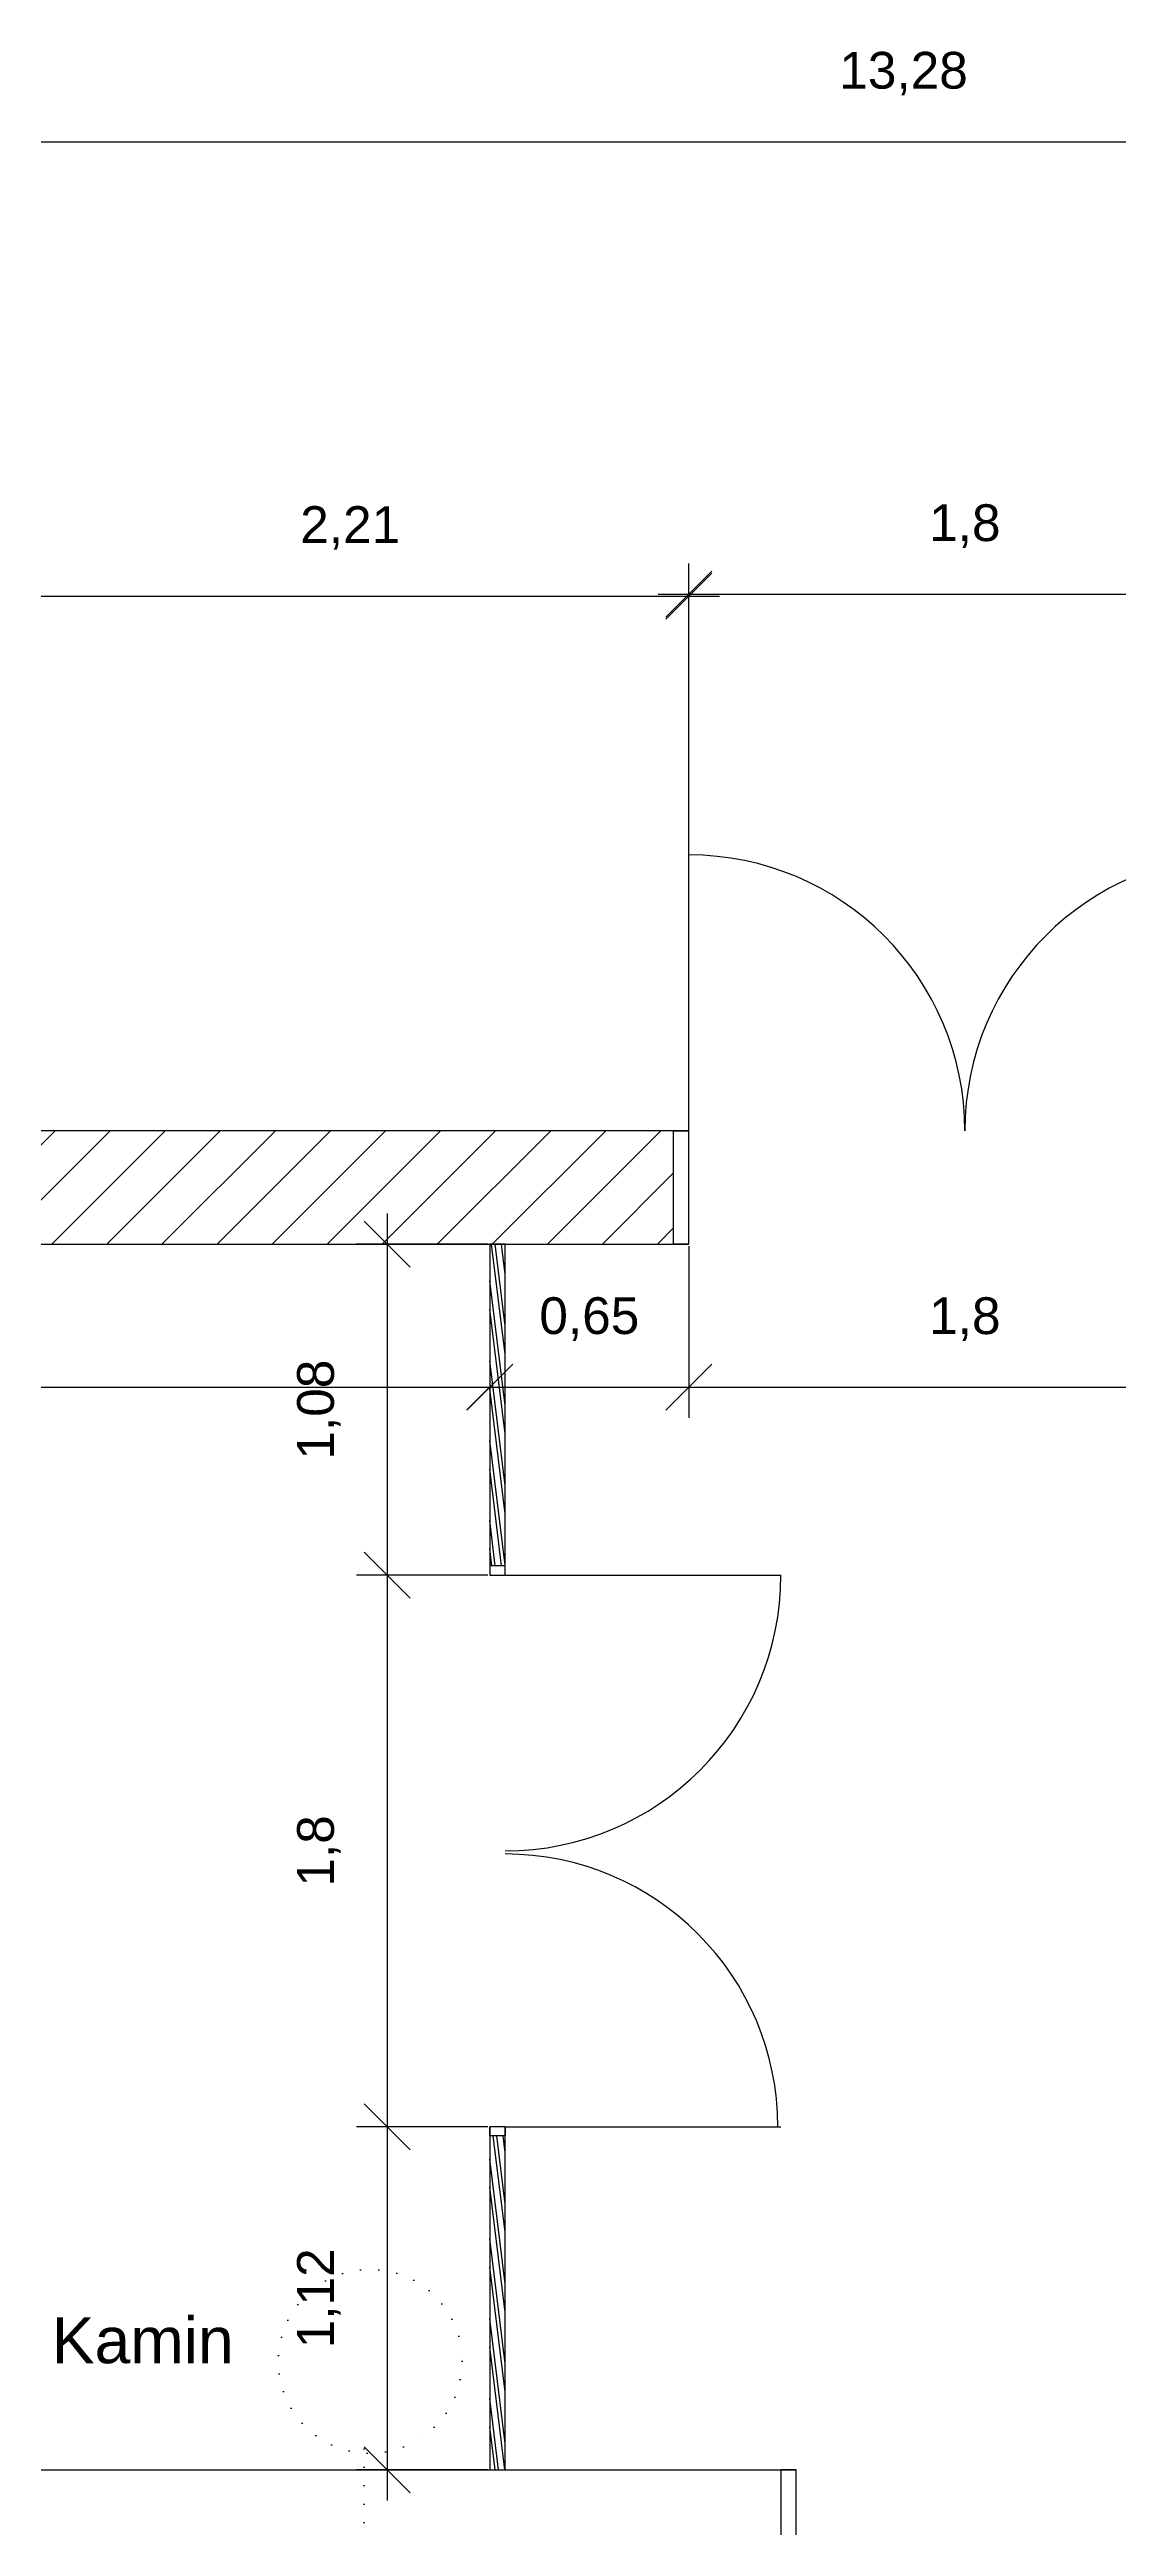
# Model space of a CAD drawing. Header units: millimetres. Extents: x -6247 to 53319, y -9113 to 41204.
# Drawn here: x 10792 to 14276, y 22959 to 31042 of the extents above; entities that cross this region are included whole.
import ezdxf

# ---------------------------------------------------------------- set-up
doc = ezdxf.new("R2010")
doc.units = ezdxf.units.MM
doc.linetypes.add('ACAD_ISO07W100', pattern=[3, 0, -3])
doc.styles.get("Standard").update_dxf_attribs({"font": 'Arial.ttf', "height": 120})
doc.dimstyles.new('ISO-25', dxfattribs={"dimscale": 10, "dimtxt": 2.5, "dimasz": 15, "dimexe": 10, "dimexo": 0.625, "dimgap": 15, "dimtad": 1, "dimlfac": 0.001, "dimtxsty": 'Standard', "dimblk": 'OBLIQUE', "dimblk1": 'OBLIQUE', "dimblk2": 'OBLIQUE', "dimcen": 20, "dimdle": 10, "dimadec": 0, "dimazin": 0, "dimtfac": 1, "dimtmove": 0, "dimatfit": 3, "dimldrblk": 'OPEN90', "dimfxl": 1, "dimarcsym": 0})

# ---------------------------------------------------------------- blocks, each defined once
blk = doc.blocks.new('_Oblique')
at = {"color": 0, "linetype": 'ByBlock', "lineweight": -2}
blk.add_line((-0.5, -0.5), (0.5, 0.5), dxfattribs=at)
blk = doc.blocks.new('*D23')
at = {"color": 0, "lineweight": -2, "transparency": 16777216}
for p, q in [((10668.2, 27520.2), (10668.2, 29358.8)), ((12878.2, 27520.2), (12878.2, 29358.8)), ((10568.2, 29258.8), (12978.2, 29258.8))]:
    blk.add_line(p, q, dxfattribs=at)
at = {"layer": 'Defpoints', "color": 0, "transparency": 16777216}
for p in [(12878.2, 29258.8), (10668.2, 27513.9), (12878.2, 27513.9)]:
    blk.add_point(p, dxfattribs=at)
at = {"color": 0, "lineweight": -2, "transparency": 16777216, "xscale": 150, "yscale": 150, "zscale": 150, "rotation": 180}
blk.add_blockref('_Oblique', (10668.2, 29258.8), dxfattribs=at)
at = {"color": 0, "lineweight": -2, "transparency": 16777216, "xscale": 150, "yscale": 150, "zscale": 150}
blk.add_blockref('_Oblique', (12878.2, 29258.8), dxfattribs=at)
at = {"color": 0, "transparency": 16777216, "insert": (11773.2, 29481), "char_height": 120, "attachment_point": 5}
blk.add_mtext('2,21', dxfattribs=at)
blk = doc.blocks.new('_Open90')
at = {"color": 0, "linetype": 'ByBlock', "lineweight": -2}
for p, q in [((0, 0), (-1, 0)), ((-0.5, 0.5), (0, 0)), ((0, 0), (-0.5, -0.5))]:
    blk.add_line(p, q, dxfattribs=at)
blk = doc.blocks.new('*D24')
at = {"color": 0, "lineweight": -2, "transparency": 16777216}
for p, q in [((12878.2, 27520.2), (12878.2, 29364.9)), ((14678.2, 27520.2), (14678.2, 29364.9)), ((12778.2, 29264.9), (14778.2, 29264.9))]:
    blk.add_line(p, q, dxfattribs=at)
at = {"layer": 'Defpoints', "color": 0, "transparency": 16777216}
for p in [(14678.2, 29264.9), (12878.2, 27513.9), (14678.2, 27513.9)]:
    blk.add_point(p, dxfattribs=at)
at = {"color": 0, "lineweight": -2, "transparency": 16777216, "xscale": 150, "yscale": 150, "zscale": 150, "rotation": 180}
blk.add_blockref('_Oblique', (12878.2, 29264.9), dxfattribs=at)
at = {"color": 0, "lineweight": -2, "transparency": 16777216, "xscale": 150, "yscale": 150, "zscale": 150}
blk.add_blockref('_Oblique', (14678.2, 29264.9), dxfattribs=at)
at = {"color": 0, "transparency": 16777216, "insert": (13778.2, 29487.1), "char_height": 120, "attachment_point": 5}
blk.add_mtext('1,8', dxfattribs=at)
blk = doc.blocks.new('*D42')
at = {"color": 0, "lineweight": -2, "transparency": 16777216}
for p, q in [((7308.2, 27137.7), (7308.2, 26577.7)), ((12228.2, 27137.7), (12228.2, 26577.7)), ((7208.2, 26677.7), (12328.2, 26677.7))]:
    blk.add_line(p, q, dxfattribs=at)
at = {"layer": 'Defpoints', "color": 0, "transparency": 16777216}
for p in [(7308.2, 27143.9), (12228.2, 27143.9), (12228.2, 26677.7)]:
    blk.add_point(p, dxfattribs=at)
at = {"color": 0, "lineweight": -2, "transparency": 16777216, "xscale": 150, "yscale": 150, "zscale": 150, "rotation": 180}
blk.add_blockref('_Oblique', (7308.2, 26677.7), dxfattribs=at)
at = {"color": 0, "lineweight": -2, "transparency": 16777216, "xscale": 150, "yscale": 150, "zscale": 150}
blk.add_blockref('_Oblique', (12228.2, 26677.7), dxfattribs=at)
at = {"color": 0, "transparency": 16777216, "insert": (9768.2, 26900), "char_height": 120, "attachment_point": 5}
blk.add_mtext('4,92', dxfattribs=at)
blk = doc.blocks.new('*D43')
at = {"color": 0, "lineweight": -2, "transparency": 16777216}
for p, q in [((11893.4, 27243.9), (11893.4, 25963.8)), ((12222, 27143.9), (11793.4, 27143.9)), ((12222, 26063.8), (11793.4, 26063.8))]:
    blk.add_line(p, q, dxfattribs=at)
at = {"layer": 'Defpoints', "color": 0, "transparency": 16777216}
for p in [(12228.2, 27143.9), (11893.4, 26063.8), (12228.2, 26063.8)]:
    blk.add_point(p, dxfattribs=at)
at = {"color": 0, "lineweight": -2, "transparency": 16777216, "xscale": 150, "yscale": 150, "zscale": 150}
for p, rotation in [((11893.4, 27143.9), 90), ((11893.4, 26063.8), 270)]:
    blk.add_blockref('_Oblique', p, dxfattribs=dict(at, rotation=rotation))
at = {"color": 0, "transparency": 16777216, "insert": (11671.1, 26603.9), "char_height": 120, "attachment_point": 5, "rotation": 90}
blk.add_mtext('1,08', dxfattribs=at)
blk = doc.blocks.new('*D44')
at = {"color": 0, "lineweight": -2, "transparency": 16777216}
for p, q in [((11893.4, 26163.8), (11893.4, 24163.8)), ((12222, 26063.8), (11793.4, 26063.8)), ((12222, 24263.8), (11793.4, 24263.8))]:
    blk.add_line(p, q, dxfattribs=at)
at = {"layer": 'Defpoints', "color": 0, "transparency": 16777216}
for p in [(12228.2, 26063.8), (11893.4, 24263.8), (12228.2, 24263.8)]:
    blk.add_point(p, dxfattribs=at)
at = {"color": 0, "lineweight": -2, "transparency": 16777216, "xscale": 150, "yscale": 150, "zscale": 150}
for p, rotation in [((11893.4, 26063.8), 90), ((11893.4, 24263.8), 270)]:
    blk.add_blockref('_Oblique', p, dxfattribs=dict(at, rotation=rotation))
at = {"color": 0, "transparency": 16777216, "insert": (11671.1, 25163.8), "char_height": 120, "attachment_point": 5, "rotation": 90}
blk.add_mtext('1,8', dxfattribs=at)
blk = doc.blocks.new('*D45')
at = {"color": 0, "lineweight": -2, "transparency": 16777216}
for p, q in [((11893.3, 24363.8), (11893.3, 23043.9)), ((12222, 24263.8), (11793.3, 24263.8)), ((12222, 23143.9), (11793.3, 23143.9))]:
    blk.add_line(p, q, dxfattribs=at)
at = {"layer": 'Defpoints', "color": 0, "transparency": 16777216}
for p in [(12228.2, 24263.8), (11893.3, 23143.9), (12228.2, 23143.9)]:
    blk.add_point(p, dxfattribs=at)
at = {"color": 0, "lineweight": -2, "transparency": 16777216, "xscale": 150, "yscale": 150, "zscale": 150}
for p, rotation in [((11893.3, 24263.8), 90), ((11893.3, 23143.9), 270)]:
    blk.add_blockref('_Oblique', p, dxfattribs=dict(at, rotation=rotation))
at = {"color": 0, "transparency": 16777216, "insert": (11671, 23703.9), "char_height": 120, "attachment_point": 5, "rotation": 90}
blk.add_mtext('1,12', dxfattribs=at)
blk = doc.blocks.new('*D53')
at = {"color": 0, "lineweight": -2, "transparency": 16777216}
for p, q in [((12228.2, 27137.7), (12228.2, 26577.3)), ((12878.2, 27137.7), (12878.2, 26577.3)), ((12128.2, 26677.3), (12978.2, 26677.3))]:
    blk.add_line(p, q, dxfattribs=at)
at = {"layer": 'Defpoints', "color": 0, "transparency": 16777216}
for p in [(12228.2, 27143.9), (12878.2, 27143.9), (12878.2, 26677.3)]:
    blk.add_point(p, dxfattribs=at)
at = {"color": 0, "lineweight": -2, "transparency": 16777216, "xscale": 150, "yscale": 150, "zscale": 150, "rotation": 180}
blk.add_blockref('_Oblique', (12228.2, 26677.3), dxfattribs=at)
at = {"color": 0, "lineweight": -2, "transparency": 16777216, "xscale": 150, "yscale": 150, "zscale": 150}
blk.add_blockref('_Oblique', (12878.2, 26677.3), dxfattribs=at)
at = {"color": 0, "transparency": 16777216, "insert": (12553.2, 26899.5), "char_height": 120, "attachment_point": 5}
blk.add_mtext('0,65', dxfattribs=at)
blk = doc.blocks.new('*D54')
at = {"color": 0, "lineweight": -2, "transparency": 16777216}
for p, q in [((12878.2, 27137.7), (12878.2, 26577)), ((14678.2, 27137.7), (14678.2, 26577)), ((12778.2, 26677), (14778.2, 26677))]:
    blk.add_line(p, q, dxfattribs=at)
at = {"layer": 'Defpoints', "color": 0, "transparency": 16777216}
for p in [(12878.2, 27143.9), (14678.2, 27143.9), (14678.2, 26677)]:
    blk.add_point(p, dxfattribs=at)
at = {"color": 0, "lineweight": -2, "transparency": 16777216, "xscale": 150, "yscale": 150, "zscale": 150, "rotation": 180}
blk.add_blockref('_Oblique', (12878.2, 26677), dxfattribs=at)
at = {"color": 0, "lineweight": -2, "transparency": 16777216, "xscale": 150, "yscale": 150, "zscale": 150}
blk.add_blockref('_Oblique', (14678.2, 26677), dxfattribs=at)
at = {"color": 0, "transparency": 16777216, "insert": (13778.2, 26899.3), "char_height": 120, "attachment_point": 5}
blk.add_mtext('1,8', dxfattribs=at)
blk = doc.blocks.new('*D99')
at = {"color": 0, "lineweight": -2, "transparency": 16777216}
for p, q in [((6938.2, 27520.2), (6938.2, 30841.3)), ((20218.2, 27520.2), (20218.2, 30841.3)), ((6838.2, 30741.3), (20318.2, 30741.3))]:
    blk.add_line(p, q, dxfattribs=at)
at = {"layer": 'Defpoints', "color": 0, "transparency": 16777216}
for p in [(20218.2, 30741.3), (6938.2, 27513.9), (20218.2, 27513.9)]:
    blk.add_point(p, dxfattribs=at)
at = {"color": 0, "lineweight": -2, "transparency": 16777216, "xscale": 150, "yscale": 150, "zscale": 150, "rotation": 180}
blk.add_blockref('_Oblique', (6938.2, 30741.3), dxfattribs=at)
at = {"color": 0, "lineweight": -2, "transparency": 16777216, "xscale": 150, "yscale": 150, "zscale": 150}
blk.add_blockref('_Oblique', (20218.2, 30741.3), dxfattribs=at)
at = {"color": 0, "transparency": 16777216, "insert": (13578.2, 30963.5), "char_height": 120, "attachment_point": 5}
blk.add_mtext('13,28', dxfattribs=at)
blk = doc.blocks.new('*D146')
at = {"color": 0, "linetype": 'ACAD_ISO07W100', "lineweight": -2, "ltscale": 20, "transparency": 16777216}
for p, q in [((11818.3, 23212.7), (11818.3, 22135)), ((6938.2, 23137.7), (6938.2, 22135)), ((11918.3, 22235), (6838.2, 22235))]:
    blk.add_line(p, q, dxfattribs=at)
at = {"layer": 'Defpoints', "color": 0, "linetype": 'ACAD_ISO07W100', "ltscale": 20, "transparency": 16777216}
for p in [(11818.3, 23218.9), (6938.2, 23143.9), (6938.2, 22235)]:
    blk.add_point(p, dxfattribs=at)
at = {"color": 0, "linetype": 'ACAD_ISO07W100', "lineweight": -2, "ltscale": 20, "transparency": 16777216, "xscale": 150, "yscale": 150, "zscale": 150, "rotation": 180}
blk.add_blockref('_Oblique', (6938.2, 22235), dxfattribs=at)
at = {"color": 0, "linetype": 'ACAD_ISO07W100', "lineweight": -2, "ltscale": 20, "transparency": 16777216, "xscale": 150, "yscale": 150, "zscale": 150}
blk.add_blockref('_Oblique', (11818.3, 22235), dxfattribs=at)
at = {"color": 0, "linetype": 'ACAD_ISO07W100', "ltscale": 20, "transparency": 16777216, "insert": (9378.3, 22457.3), "char_height": 120, "attachment_point": 5}
blk.add_mtext('4,88', dxfattribs=at)

msp = doc.modelspace()

# ---------------------------------------------------------------- hatches: boundary and pattern name
h = msp.add_hatch()
h.set_pattern_fill('ANSI31', color=256, scale=40)
h.paths.add_polyline_path([(7308.249, 24143.923), (6938.249, 24143.923), (6938.249, 23143.923), (7308.249, 23143.923)])
h.paths.add_polyline_path([(7308.249, 27143.923), (8868.249, 27143.923), (8868.249, 27513.923), (6938.249, 27513.923), (6938.249, 27143.923), (6938.249, 26143.923), (7308.249, 26143.923)])
h.paths.add_polyline_path([(12828.249, 27513.923), (10668.249, 27513.923), (10668.249, 27143.923), (12828.249, 27143.923)])
h.paths.add_polyline_path([(15748.103, 27513.923), (14866.32, 27513.923), (14866.32, 27143.923), (15748.103, 27143.923)])
h.paths.add_polyline_path([(20218.249, 27513.923), (19425.907, 27513.923), (19425.907, 27143.923), (19848.249, 27143.923), (19848.249, 26993.923), (20218.249, 26993.923)])
h.paths.add_polyline_path([(20218.249, 26693.923), (19848.249, 26693.923), (19848.249, 23143.923), (20218.249, 23143.923)])
h.paths.add_polyline_path([(19425.907, 27513.923), (17548.103, 27513.923), (17548.103, 27443.923), (17548.103, 27143.923), (19425.907, 27143.923)])
h = msp.add_hatch()
h.set_pattern_fill('STEEL', color=256, scale=10, angle=52)
h.set_pattern_definition([(97, (0, 0), (-31.51334, -3.86935), []), (97, (-12.51, 9.774), (-31.51334, -3.86935), [])])
h.paths.add_polyline_path([(12278.249, 27143.923), (12228.249, 27143.923), (12228.249, 26093.791), (12278.249, 26093.791)])
h.paths.add_polyline_path([(12278.249, 24233.791), (12228.249, 24233.791), (12228.249, 23143.923), (12278.249, 23143.923)])

# ---------------------------------------------------------------- linework, layer by layer
for p, q in [((12878.249, 27513.923), (12878.249, 28413.923)), ((12878.249, 27513.923), (10668.249, 27513.923)), ((12828.249, 27143.923), (12828.249, 27513.923)), ((12828.249, 27513.923), (12878.249, 27513.923)), ((12878.249, 27143.923), (12878.249, 27513.923)), ((10668.249, 27143.923), (12878.249, 27143.923)), ((12278.249, 27143.923), (12228.249, 27143.923)), ((12228.249, 27143.923), (12228.249, 26063.791)), ((12278.249, 27143.923), (12878.249, 27143.923)), ((12278.249, 26063.791), (12278.249, 27143.923)), ((12878.249, 27143.923), (12828.249, 27143.923)), ((12278.249, 26093.791), (12228.249, 26093.791)), ((12228.249, 26093.791), (12228.249, 26063.791)), ((12228.249, 26063.791), (12278.249, 26063.791)), ((12278.249, 26063.791), (12278.249, 26093.791)), ((12278.249, 26063.791), (13178.249, 26063.791)), ((12278.249, 24263.791), (12228.249, 24263.791)), ((12228.249, 24233.791), (12228.249, 24263.791)), ((12228.249, 24263.791), (12228.249, 23143.923)), ((12278.249, 23143.923), (12278.249, 24263.791)), ((12278.249, 24263.791), (12278.249, 24233.791)), ((12278.249, 24263.791), (12278.249, 24263.791)), ((12278.249, 24263.791), (13178.249, 24263.791)), ((12278.249, 24233.791), (12228.249, 24233.791)), ((13228.249, 23143.923), (13178.249, 23143.923)), ((13178.249, 23143.923), (13178.249, 22773.923)), ((13228.249, 22773.923), (13228.249, 23143.923))]:
    msp.add_line(p, q)
msp.add_lwpolyline([(6938.249, 22443.923), (6938.249, 23143.923), (13228.249, 23143.923)])
at = {"linetype": 'ACAD_ISO07W100', "ltscale": 20}
msp.add_circle((11838.249, 23498.625), 300, dxfattribs=at)
for centre, radius, start, end in [((12878.249, 27513.923), 900, 0, 90), ((14678.249, 27513.923), 900, 90, 180), ((12278.249, 26063.791), 900, 270, 0), ((12278.249, 24263.791), 890, 0, 90)]:
    msp.add_arc(centre, radius, start, end)

# ---------------------------------------------------------------- texts
msp.add_text('Kamin', height=150).set_placement((10799.284, 23492.077))

# ---------------------------------------------------------------- dimensions: what is measured, and where the dimension line sits
for base, p1, p2, picture, middle in [((20218.249, 30741.272), (6938.249, 27513.923), (20218.249, 27513.923), '*D99', (13578.249, 30963.55)), ((12878.249, 29258.758), (10668.249, 27513.923), (12878.249, 27513.923), '*D23', (11773.249, 29481.036)), ((14678.249, 29264.868), (12878.249, 27513.923), (14678.249, 27513.923), '*D24', (13778.249, 29487.147)), ((12878.249, 26677.271), (12228.249, 27143.923), (12878.249, 27143.923), '*D53', (12553.249, 26899.549)), ((14678.249, 26677.04), (12878.249, 27143.923), (14678.249, 27143.923), '*D54', (13778.249, 26899.318))]:
    dim = msp.add_linear_dim(base=base, p1=p1, p2=p2, dimstyle='ISO-25')
    dim.commit()
    dim.dimension.update_dxf_attribs({"geometry": picture, "text_midpoint": middle})
for base, p1, p2, picture, middle in [((11893.369, 26063.791), (12228.249, 27143.923), (12228.249, 26063.791), '*D43', (11671.091, 26603.857)), ((11893.369, 24263.791), (12228.249, 26063.791), (12228.249, 24263.791), '*D44', (11671.091, 25163.791)), ((11893.314, 23143.923), (12228.249, 24263.791), (12228.249, 23143.923), '*D45', (11671.036, 23703.857))]:
    dim = msp.add_linear_dim(base=base, p1=p1, p2=p2, angle=90, dimstyle='ISO-25')
    dim.commit()
    dim.dimension.update_dxf_attribs({"geometry": picture, "text_midpoint": middle})
dim = msp.add_linear_dim(base=(12228.249, 26677.721), p1=(7308.249, 27143.923), p2=(12228.249, 27143.923), dimstyle='ISO-25')
dim.commit()
dim.dimension.update_dxf_attribs({"geometry": '*D42', "text_midpoint": (9768.249, 26677.721), "dimtype": 160})
dim = msp.add_linear_dim(base=(6938.249, 22234.99), p1=(11818.314, 23218.923), p2=(6938.249, 23143.923), dimstyle='ISO-25', dxfattribs=at)
dim.commit()
dim.dimension.update_dxf_attribs({"geometry": '*D146', "text_midpoint": (9378.281, 22457.269)})

doc.saveas('drawing.dxf')
